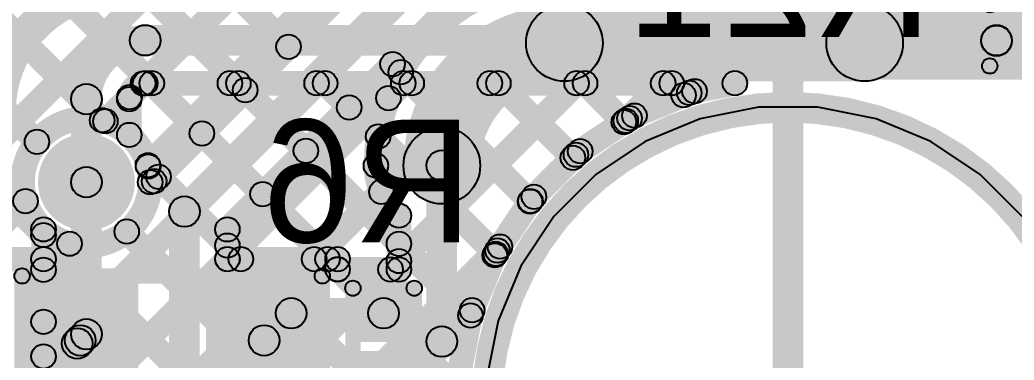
# Model space of a CAD drawing. Header units: millimetres. Extents: x -2.17 to 2.17, y -2.17 to 2.17.
# Drawn here: x -0.2507 to 0.0738, y 0.0169 to 0.1279 of the extents above; entities that cross this region are included whole.
import ezdxf

# ---------------------------------------------------------------- set-up
doc = ezdxf.new("R2010")
doc.units = ezdxf.units.MM
doc.header["$MEASUREMENT"] = 0
for name, color, linetype in [('BottomLayer', 5, 'Continuous'), ('BottomOverlay', 54, 'Continuous'), ('BottomPaste', 16, 'Continuous'), ('BottomSolder', 6, 'Continuous'), ('Mechanical1', 6, 'Continuous'), ('Mechanical2', 216, 'Continuous'), ('MultiLayer', 9, 'Continuous'), ('TopLayer', 1, 'Continuous'), ('ViaHoleLayer', 16, 'Continuous')]:
    doc.layers.add(name, color=color, linetype=linetype)

# ---------------------------------------------------------------- blocks, each defined once
blk = doc.blocks.new('S______B______B_56')
at = {"layer": 'BottomLayer'}
for points in [[(-0.015, 0.0175), (-0.015, -0.0175), (-0.045, -0.0175), (-0.045, 0.0175)], [(0.045, 0.0175), (0.045, -0.0175), (0.015, -0.0175), (0.015, 0.0175)]]:
    blk.add_hatch(color=5, dxfattribs=at).paths.add_polyline_path(points)
at = {"layer": 'BottomOverlay'}
h = blk.add_hatch(color=54, dxfattribs=at)
edge = h.paths.add_edge_path()
edge.add_arc((-0.049, 0.021), 0.0025, 0, 360)
h = blk.add_hatch(color=54, dxfattribs=at)
edge = h.paths.add_edge_path()
edge.add_arc((-0.049, 0.021), 0.0025, 0, 360)
for points in [[(0.049, 0.0235), (0.049, 0.0185), (-0.049, 0.0185), (-0.049, 0.0235)], [(-0.0515, 0.021), (-0.0465, 0.021), (-0.0465, -0.021), (-0.0515, -0.021)], [(0.0465, 0.021), (0.0515, 0.021), (0.0515, -0.021), (0.0465, -0.021)], [(0.049, -0.0185), (0.049, -0.0235), (-0.049, -0.0235), (-0.049, -0.0185)]]:
    blk.add_hatch(color=54, dxfattribs=at).paths.add_polyline_path(points)
h = blk.add_hatch(color=54, dxfattribs=at)
edge = h.paths.add_edge_path()
edge.add_arc((0.049, 0.021), 0.0025, 0, 360)
h = blk.add_hatch(color=54, dxfattribs=at)
edge = h.paths.add_edge_path()
edge.add_arc((0.049, 0.021), 0.0025, 0, 360)
h = blk.add_hatch(color=54, dxfattribs=at)
edge = h.paths.add_edge_path()
edge.add_arc((-0.049, -0.021), 0.0025, 0, 360)
h = blk.add_hatch(color=54, dxfattribs=at)
edge = h.paths.add_edge_path()
edge.add_arc((-0.049, -0.021), 0.0025, 0, 360)
h = blk.add_hatch(color=54, dxfattribs=at)
edge = h.paths.add_edge_path()
edge.add_arc((0.049, -0.021), 0.0025, 0, 360)
h = blk.add_hatch(color=54, dxfattribs=at)
edge = h.paths.add_edge_path()
edge.add_arc((0.049, -0.021), 0.0025, 0, 360)
at = {"layer": 'BottomPaste'}
for points in [[(-0.015, 0.0175), (-0.015, -0.0175), (-0.045, -0.0175), (-0.045, 0.0175)], [(0.045, 0.0175), (0.045, -0.0175), (0.015, -0.0175), (0.015, 0.0175)]]:
    blk.add_hatch(color=16, dxfattribs=at).paths.add_polyline_path(points)
at = {"layer": 'BottomSolder'}
for points in [[(-0.011, 0.0215), (-0.011, -0.0215), (-0.049, -0.0215), (-0.049, 0.0215)], [(0.049, 0.0215), (0.049, -0.0215), (0.011, -0.0215), (0.011, 0.0215)]]:
    blk.add_hatch(color=6, dxfattribs=at).paths.add_polyline_path(points)
at = {"layer": 'BottomOverlay'}
for centre in [(-0.049, 0.021), (-0.049, 0.021), (0.049, 0.021), (0.049, 0.021), (-0.049, -0.021), (-0.049, -0.021), (0.049, -0.021), (0.049, -0.021)]:
    blk.add_circle(centre, 0.0025, dxfattribs=at)
blk = doc.blocks.new('R___0201_B_76')
at = {"layer": 'BottomLayer'}
for points in [[(-0.01614, 0.00728), (-0.00551, 0.00728), (-0.00551, -0.00728), (-0.01614, -0.00728)], [(0.00551, 0.00728), (0.01614, 0.00728), (0.01614, -0.00728), (0.00551, -0.00728)]]:
    blk.add_hatch(color=5, dxfattribs=at).paths.add_polyline_path(points)
at = {"layer": 'BottomOverlay'}
h = blk.add_hatch(color=54, dxfattribs=at)
edge = h.paths.add_edge_path()
edge.add_arc((-0.019, 0.01), 0.0025, 0, 360)
h = blk.add_hatch(color=54, dxfattribs=at)
edge = h.paths.add_edge_path()
edge.add_arc((-0.019, 0.01), 0.0025, 0, 360)
for points in [[(-0.0215, 0.01), (-0.0165, 0.01), (-0.0165, -0.01), (-0.0215, -0.01)], [(0.019, 0.0125), (0.019, 0.0075), (-0.019, 0.0075), (-0.019, 0.0125)], [(0.0165, 0.01), (0.0215, 0.01), (0.0215, -0.01), (0.0165, -0.01)], [(0.019, -0.0075), (0.019, -0.0125), (-0.019, -0.0125), (-0.019, -0.0075)]]:
    blk.add_hatch(color=54, dxfattribs=at).paths.add_polyline_path(points)
h = blk.add_hatch(color=54, dxfattribs=at)
edge = h.paths.add_edge_path()
edge.add_arc((0.019, 0.01), 0.0025, 0, 360)
h = blk.add_hatch(color=54, dxfattribs=at)
edge = h.paths.add_edge_path()
edge.add_arc((0.019, 0.01), 0.0025, 0, 360)
h = blk.add_hatch(color=54, dxfattribs=at)
edge = h.paths.add_edge_path()
edge.add_arc((-0.019, -0.01), 0.0025, 0, 360)
h = blk.add_hatch(color=54, dxfattribs=at)
edge = h.paths.add_edge_path()
edge.add_arc((-0.019, -0.01), 0.0025, 0, 360)
h = blk.add_hatch(color=54, dxfattribs=at)
edge = h.paths.add_edge_path()
edge.add_arc((0.019, -0.01), 0.0025, 0, 360)
h = blk.add_hatch(color=54, dxfattribs=at)
edge = h.paths.add_edge_path()
edge.add_arc((0.019, -0.01), 0.0025, 0, 360)
at = {"layer": 'BottomPaste'}
for points in [[(-0.01614, 0.00728), (-0.00551, 0.00728), (-0.00551, -0.00728), (-0.01614, -0.00728)], [(0.00551, 0.00728), (0.01614, 0.00728), (0.01614, -0.00728), (0.00551, -0.00728)]]:
    blk.add_hatch(color=16, dxfattribs=at).paths.add_polyline_path(points)
at = {"layer": 'BottomSolder'}
for points in [[(-0.02014, 0.01128), (-0.00151, 0.01128), (-0.00151, -0.01128), (-0.02014, -0.01128)], [(0.00151, 0.01128), (0.02014, 0.01128), (0.02014, -0.01128), (0.00151, -0.01128)]]:
    blk.add_hatch(color=6, dxfattribs=at).paths.add_polyline_path(points)
at = {"layer": 'BottomOverlay'}
for centre in [(-0.019, 0.01), (-0.019, 0.01), (0.019, 0.01), (0.019, 0.01), (-0.019, -0.01), (-0.019, -0.01), (0.019, -0.01), (0.019, -0.01)]:
    blk.add_circle(centre, 0.0025, dxfattribs=at)
blk = doc.blocks.new('R___0201_B_89')
at = {"layer": 'BottomLayer'}
for points in [[(-0.01614, 0.00728), (-0.00551, 0.00728), (-0.00551, -0.00728), (-0.01614, -0.00728)], [(0.00551, 0.00728), (0.01614, 0.00728), (0.01614, -0.00728), (0.00551, -0.00728)]]:
    blk.add_hatch(color=5, dxfattribs=at).paths.add_polyline_path(points)
at = {"layer": 'BottomOverlay'}
h = blk.add_hatch(color=54, dxfattribs=at)
edge = h.paths.add_edge_path()
edge.add_arc((-0.019, 0.01), 0.0025, 0, 360)
h = blk.add_hatch(color=54, dxfattribs=at)
edge = h.paths.add_edge_path()
edge.add_arc((-0.019, 0.01), 0.0025, 0, 360)
for points in [[(-0.0215, 0.01), (-0.0165, 0.01), (-0.0165, -0.01), (-0.0215, -0.01)], [(-0.019, 0.0075), (-0.019, 0.0125), (0.019, 0.0125), (0.019, 0.0075)], [(0.0165, 0.01), (0.0215, 0.01), (0.0215, -0.01), (0.0165, -0.01)], [(-0.019, -0.0125), (-0.019, -0.0075), (0.019, -0.0075), (0.019, -0.0125)]]:
    blk.add_hatch(color=54, dxfattribs=at).paths.add_polyline_path(points)
h = blk.add_hatch(color=54, dxfattribs=at)
edge = h.paths.add_edge_path()
edge.add_arc((0.019, 0.01), 0.0025, 0, 360)
h = blk.add_hatch(color=54, dxfattribs=at)
edge = h.paths.add_edge_path()
edge.add_arc((0.019, 0.01), 0.0025, 0, 360)
h = blk.add_hatch(color=54, dxfattribs=at)
edge = h.paths.add_edge_path()
edge.add_arc((-0.019, -0.01), 0.0025, 0, 360)
h = blk.add_hatch(color=54, dxfattribs=at)
edge = h.paths.add_edge_path()
edge.add_arc((-0.019, -0.01), 0.0025, 0, 360)
h = blk.add_hatch(color=54, dxfattribs=at)
edge = h.paths.add_edge_path()
edge.add_arc((0.019, -0.01), 0.0025, 0, 360)
h = blk.add_hatch(color=54, dxfattribs=at)
edge = h.paths.add_edge_path()
edge.add_arc((0.019, -0.01), 0.0025, 0, 360)
at = {"layer": 'BottomPaste'}
for points in [[(-0.01614, 0.00728), (-0.00551, 0.00728), (-0.00551, -0.00728), (-0.01614, -0.00728)], [(0.00551, 0.00728), (0.01614, 0.00728), (0.01614, -0.00728), (0.00551, -0.00728)]]:
    blk.add_hatch(color=16, dxfattribs=at).paths.add_polyline_path(points)
at = {"layer": 'BottomSolder'}
for points in [[(-0.02014, 0.01128), (-0.00151, 0.01128), (-0.00151, -0.01128), (-0.02014, -0.01128)], [(0.00151, 0.01128), (0.02014, 0.01128), (0.02014, -0.01128), (0.00151, -0.01128)]]:
    blk.add_hatch(color=6, dxfattribs=at).paths.add_polyline_path(points)
at = {"layer": 'BottomOverlay'}
for centre in [(-0.019, 0.01), (-0.019, 0.01), (0.019, 0.01), (0.019, 0.01), (-0.019, -0.01), (-0.019, -0.01), (0.019, -0.01), (0.019, -0.01)]:
    blk.add_circle(centre, 0.0025, dxfattribs=at)

msp = doc.modelspace()

# ---------------------------------------------------------------- hatches: boundary and pattern name
at = {"layer": 'BottomLayer'}
for points in [[(0.009, 0.10839), (0.085, 0.10839), (0.085, 0.29539), (0.009, 0.29539)], [(-0.33134, 0.28184), (-0.32569, 0.2875), (-0.16019, 0.122), (-0.16584, 0.11634)], [(-0.3525, 0.27471), (-0.34684, 0.28037), (-0.17433, 0.10786), (-0.17999, 0.1022)], [(-0.37883, 0.27276), (-0.37317, 0.27842), (-0.18847, 0.09372), (-0.19413, 0.08806)], [(-0.37904, -0.01043), (-0.38469, -0.00477), (-0.10644, 0.27348), (-0.10079, 0.26782)], [(-0.21999, 0.09204), (-0.22565, 0.0977), (-0.05694, 0.26641), (-0.05128, 0.26075)], [(-0.32437, 0.01595), (-0.33002, 0.02161), (-0.09323, 0.2584), (-0.08758, 0.25274)], [(-0.37883, 0.24448), (-0.37317, 0.25013), (-0.22103, 0.098), (-0.22669, 0.09234)], [(-0.37883, 0.21619), (-0.37317, 0.22185), (-0.2423, 0.09098), (-0.24796, 0.08532)], [(-0.2061, 0.07766), (-0.21175, 0.08331), (-0.12563, 0.16944), (-0.11997, 0.16378)], [(-0.34803, 0.15711), (-0.34238, 0.16277), (-0.24017, 0.06056), (-0.24583, 0.05491)], [(-0.20407, 0.07246), (-0.20973, 0.07812), (-0.12283, 0.16502), (-0.11717, 0.15936)], [(-0.19346, 0.06185), (-0.20054, 0.06893), (-0.10954, 0.15993), (-0.10246, 0.15285)], [(-0.18017, 0.05676), (-0.18583, 0.06242), (-0.09893, 0.14932), (-0.09327, 0.14366)], [(-0.073, 0.10789), (-0.073, 0.13289), (0.025, 0.13289), (0.025, 0.10789)], [(-0.1319, 0.11069), (-0.12625, 0.11634), (-0.12359, 0.11369), (-0.12925, 0.10803)], [(-0.18012, 0.04706), (-0.18578, 0.05272), (-0.13325, 0.10525), (-0.12759, 0.0996)], [(-0.14605, 0.09655), (-0.14039, 0.1022), (-0.13093, 0.09274), (-0.13659, 0.08709)], [(-0.16019, 0.0824), (-0.15453, 0.08806), (-0.12417, 0.0577), (-0.12983, 0.05204)], [(-0.21166, 0.07731), (-0.206, 0.08297), (-0.20261, 0.07957), (-0.20827, 0.07392)], [(-0.108, 0.023), (-0.118, 0.023), (-0.118, 0.08039), (-0.108, 0.08039)], [(-0.224, 0.02539), (-0.234, 0.02539), (-0.234, 0.075), (-0.224, 0.075)], [(-0.15184, 0.04706), (-0.1575, 0.05272), (-0.13555, 0.07466), (-0.1299, 0.069)], [(-0.30428, 0.00776), (-0.30994, 0.01342), (-0.2517, 0.07165), (-0.24604, 0.06599)], [(-0.17433, 0.06826), (-0.16867, 0.07392), (-0.14747, 0.05272), (-0.15313, 0.04706)], [(-0.192, -0.027), (-0.202, -0.027), (-0.202, 0.06539), (-0.192, 0.06539)], [(-0.123, 0.04653), (-0.131, 0.04653), (-0.131, 0.06407), (-0.123, 0.06407)], [(-0.239, 0.04989), (-0.247, 0.04989), (-0.247, 0.0596), (-0.239, 0.0596)], [(-0.179, 0.04989), (-0.187, 0.04989), (-0.187, 0.05959), (-0.179, 0.05959)], [(-0.18583, 0.05148), (-0.18017, 0.05713), (-0.17576, 0.05272), (-0.18141, 0.04706)], [(-0.255, 0.04589), (-0.255, 0.05389), (-0.243, 0.05389), (-0.243, 0.04589)], [(-0.183, 0.04589), (-0.183, 0.05389), (-0.147, 0.05389), (-0.147, 0.04589)], [(-0.15313, 0.04706), (-0.14747, 0.05272), (-0.14417, 0.04942), (-0.14983, 0.04376)], [(-0.12691, 0.0437), (-0.13257, 0.04936), (-0.12983, 0.0521), (-0.12417, 0.04644)], [(-0.143, 0.04653), (-0.151, 0.04653), (-0.151, 0.04989), (-0.143, 0.04989)], [(-0.147, 0.04253), (-0.147, 0.05053), (-0.127, 0.05053), (-0.127, 0.04253)], [(-0.16217, 0.02722), (-0.16217, 0.03722), (-0.132, 0.03722), (-0.132, 0.02722)], [(-0.22846, 0.01885), (-0.23554, 0.02593), (-0.23454, 0.02693), (-0.22746, 0.01985)], [(-0.22746, 0.01985), (-0.23454, 0.02693), (-0.23254, 0.02893), (-0.22546, 0.02185)], [(-0.12846, 0.00046), (-0.13554, 0.00754), (-0.11654, 0.02654), (-0.10946, 0.01946)], [(-0.166, -0.05561), (-0.176, -0.05561), (-0.176, 0.02339), (-0.166, 0.02339)]]:
    msp.add_hatch(color=5, dxfattribs=at).paths.add_polyline_path(points)
h = msp.add_hatch(color=5, dxfattribs=at)
edge = h.paths.add_edge_path()
edge.add_arc((-0.073, 0.12039), 0.0125, 0, 360)
h = msp.add_hatch(color=5, dxfattribs=at)
edge = h.paths.add_edge_path()
edge.add_arc((-0.073, 0.12039), 0.0125, 0, 360)
h = msp.add_hatch(color=5, dxfattribs=at)
edge = h.paths.add_edge_path()
edge.add_arc((0.025, 0.12039), 0.0125, 0, 360)
h = msp.add_hatch(color=5, dxfattribs=at)
edge = h.paths.add_edge_path()
edge.add_arc((-0.16302, 0.11917), 0.004, 0, 360)
h = msp.add_hatch(color=5, dxfattribs=at)
edge = h.paths.add_edge_path()
edge.add_arc((-0.12907, 0.11352), 0.004, 0, 360)
h = msp.add_hatch(color=5, dxfattribs=at)
edge = h.paths.add_edge_path()
edge.add_arc((-0.12642, 0.11086), 0.004, 0, 360)
h = msp.add_hatch(color=5, dxfattribs=at)
edge = h.paths.add_edge_path()
edge.add_arc((-0.17716, 0.10503), 0.004, 0, 360)
h = msp.add_hatch(color=5, dxfattribs=at)
edge = h.paths.add_edge_path()
edge.add_arc((-0.13042, 0.10242), 0.004, 0, 360)
h = msp.add_hatch(color=5, dxfattribs=at)
edge = h.paths.add_edge_path()
edge.add_arc((-0.14322, 0.09937), 0.004, 0, 360)
h = msp.add_hatch(color=5, dxfattribs=at)
edge = h.paths.add_edge_path()
edge.add_arc((-0.22386, 0.09517), 0.004, 0, 360)
h = msp.add_hatch(color=5, dxfattribs=at)
edge = h.paths.add_edge_path()
edge.add_arc((-0.22282, 0.09487), 0.004, 0, 360)
h = msp.add_hatch(color=5, dxfattribs=at)
edge = h.paths.add_edge_path()
edge.add_arc((-0.1913, 0.09089), 0.004, 0, 360)
h = msp.add_hatch(color=5, dxfattribs=at)
edge = h.paths.add_edge_path()
edge.add_arc((-0.24513, 0.08815), 0.004, 0, 360)
h = msp.add_hatch(color=5, dxfattribs=at)
edge = h.paths.add_edge_path()
edge.add_arc((-0.13376, 0.08991), 0.004, 0, 360)
h = msp.add_hatch(color=5, dxfattribs=at)
edge = h.paths.add_edge_path()
edge.add_arc((-0.113, 0.08039), 0.0125, 0, 360)
h = msp.add_hatch(color=5, dxfattribs=at)
edge = h.paths.add_edge_path()
edge.add_arc((-0.15736, 0.08523), 0.004, 0, 360)
h = msp.add_hatch(color=5, dxfattribs=at)
edge = h.paths.add_edge_path()
edge.add_arc((-0.229, 0.075), 0.01181, 0, 360)
h = msp.add_hatch(color=5, dxfattribs=at)
edge = h.paths.add_edge_path()
edge.add_arc((-0.20892, 0.08049), 0.004, 0, 360)
h = msp.add_hatch(color=5, dxfattribs=at)
edge = h.paths.add_edge_path()
edge.add_arc((-0.1345, 0.08039), 0.004, 0, 360)
h = msp.add_hatch(color=5, dxfattribs=at)
edge = h.paths.add_edge_path()
edge.add_arc((-0.1345, 0.08039), 0.004, 0, 360)
h = msp.add_hatch(color=5, dxfattribs=at)
edge = h.paths.add_edge_path()
edge.add_arc((-0.113, 0.08039), 0.005, 0, 360)
h = msp.add_hatch(color=5, dxfattribs=at)
edge = h.paths.add_edge_path()
edge.add_arc((-0.20883, 0.08014), 0.004, 0, 360)
h = msp.add_hatch(color=5, dxfattribs=at)
edge = h.paths.add_edge_path()
edge.add_arc((-0.229, 0.075), 0.005, 0, 360)
h = msp.add_hatch(color=5, dxfattribs=at)
edge = h.paths.add_edge_path()
edge.add_arc((-0.20819, 0.075), 0.004, 0, 360)
h = msp.add_hatch(color=5, dxfattribs=at)
edge = h.paths.add_edge_path()
edge.add_arc((-0.2069, 0.07529), 0.004, 0, 360)
h = msp.add_hatch(color=5, dxfattribs=at)
edge = h.paths.add_edge_path()
edge.add_arc((-0.20544, 0.07675), 0.004, 0, 360)
h = msp.add_hatch(color=5, dxfattribs=at)
edge = h.paths.add_edge_path()
edge.add_arc((-0.1715, 0.07109), 0.004, 0, 360)
h = msp.add_hatch(color=5, dxfattribs=at)
edge = h.paths.add_edge_path()
edge.add_arc((-0.13272, 0.07183), 0.004, 0, 360)
h = msp.add_hatch(color=5, dxfattribs=at)
edge = h.paths.add_edge_path()
edge.add_arc((-0.24887, 0.06882), 0.004, 0, 360)
h = msp.add_hatch(color=5, dxfattribs=at)
edge = h.paths.add_edge_path()
edge.add_arc((-0.197, 0.06539), 0.005, 0, 360)
h = msp.add_hatch(color=5, dxfattribs=at)
edge = h.paths.add_edge_path()
edge.add_arc((-0.197, 0.06539), 0.005, 0, 360)
h = msp.add_hatch(color=5, dxfattribs=at)
edge = h.paths.add_edge_path()
edge.add_arc((-0.127, 0.06407), 0.004, 0, 360)
h = msp.add_hatch(color=5, dxfattribs=at)
edge = h.paths.add_edge_path()
edge.add_arc((-0.127, 0.06407), 0.004, 0, 360)
h = msp.add_hatch(color=5, dxfattribs=at)
edge = h.paths.add_edge_path()
edge.add_arc((-0.243, 0.0596), 0.004, 0, 360)
h = msp.add_hatch(color=5, dxfattribs=at)
edge = h.paths.add_edge_path()
edge.add_arc((-0.243, 0.0596), 0.004, 0, 360)
h = msp.add_hatch(color=5, dxfattribs=at)
edge = h.paths.add_edge_path()
edge.add_arc((-0.243, 0.05774), 0.004, 0, 360)
h = msp.add_hatch(color=5, dxfattribs=at)
edge = h.paths.add_edge_path()
edge.add_arc((-0.183, 0.05959), 0.004, 0, 360)
h = msp.add_hatch(color=5, dxfattribs=at)
edge = h.paths.add_edge_path()
edge.add_arc((-0.183, 0.05959), 0.004, 0, 360)
h = msp.add_hatch(color=5, dxfattribs=at)
edge = h.paths.add_edge_path()
edge.add_arc((-0.127, 0.05487), 0.004, 0, 360)
h = msp.add_hatch(color=5, dxfattribs=at)
edge = h.paths.add_edge_path()
edge.add_arc((-0.183, 0.0543), 0.004, 0, 360)
h = msp.add_hatch(color=5, dxfattribs=at)
edge = h.paths.add_edge_path()
edge.add_arc((-0.243, 0.04989), 0.004, 0, 360)
h = msp.add_hatch(color=5, dxfattribs=at)
edge = h.paths.add_edge_path()
edge.add_arc((-0.243, 0.04989), 0.004, 0, 360)
h = msp.add_hatch(color=5, dxfattribs=at)
edge = h.paths.add_edge_path()
edge.add_arc((-0.183, 0.04989), 0.004, 0, 360)
h = msp.add_hatch(color=5, dxfattribs=at)
edge = h.paths.add_edge_path()
edge.add_arc((-0.183, 0.04989), 0.004, 0, 360)
h = msp.add_hatch(color=5, dxfattribs=at)
edge = h.paths.add_edge_path()
edge.add_arc((-0.18295, 0.04989), 0.004, 0, 360)
h = msp.add_hatch(color=5, dxfattribs=at)
edge = h.paths.add_edge_path()
edge.add_arc((-0.17859, 0.04989), 0.004, 0, 360)
h = msp.add_hatch(color=5, dxfattribs=at)
edge = h.paths.add_edge_path()
edge.add_arc((-0.15467, 0.04989), 0.004, 0, 360)
h = msp.add_hatch(color=5, dxfattribs=at)
edge = h.paths.add_edge_path()
edge.add_arc((-0.1503, 0.04989), 0.004, 0, 360)
h = msp.add_hatch(color=5, dxfattribs=at)
edge = h.paths.add_edge_path()
edge.add_arc((-0.1503, 0.04989), 0.004, 0, 360)
h = msp.add_hatch(color=5, dxfattribs=at)
edge = h.paths.add_edge_path()
edge.add_arc((-0.147, 0.04989), 0.004, 0, 360)
h = msp.add_hatch(color=5, dxfattribs=at)
edge = h.paths.add_edge_path()
edge.add_arc((-0.147, 0.04989), 0.004, 0, 360)
h = msp.add_hatch(color=5, dxfattribs=at)
edge = h.paths.add_edge_path()
edge.add_arc((-0.127, 0.04927), 0.004, 0, 360)
h = msp.add_hatch(color=5, dxfattribs=at)
edge = h.paths.add_edge_path()
edge.add_arc((-0.147, 0.04659), 0.004, 0, 360)
h = msp.add_hatch(color=5, dxfattribs=at)
edge = h.paths.add_edge_path()
edge.add_arc((-0.147, 0.04653), 0.004, 0, 360)
h = msp.add_hatch(color=5, dxfattribs=at)
edge = h.paths.add_edge_path()
edge.add_arc((-0.147, 0.04653), 0.004, 0, 360)
h = msp.add_hatch(color=5, dxfattribs=at)
edge = h.paths.add_edge_path()
edge.add_arc((-0.12974, 0.04653), 0.004, 0, 360)
h = msp.add_hatch(color=5, dxfattribs=at)
edge = h.paths.add_edge_path()
edge.add_arc((-0.127, 0.04653), 0.004, 0, 360)
h = msp.add_hatch(color=5, dxfattribs=at)
edge = h.paths.add_edge_path()
edge.add_arc((-0.127, 0.04653), 0.004, 0, 360)
h = msp.add_hatch(color=5, dxfattribs=at)
edge = h.paths.add_edge_path()
edge.add_arc((-0.16217, 0.03222), 0.005, 0, 360)
h = msp.add_hatch(color=5, dxfattribs=at)
edge = h.paths.add_edge_path()
edge.add_arc((-0.16217, 0.03222), 0.005, 0, 360)
h = msp.add_hatch(color=5, dxfattribs=at)
edge = h.paths.add_edge_path()
edge.add_arc((-0.132, 0.03222), 0.005, 0, 360)
h = msp.add_hatch(color=5, dxfattribs=at)
edge = h.paths.add_edge_path()
edge.add_arc((-0.229, 0.02539), 0.005, 0, 360)
h = msp.add_hatch(color=5, dxfattribs=at)
edge = h.paths.add_edge_path()
edge.add_arc((-0.229, 0.02539), 0.005, 0, 360)
h = msp.add_hatch(color=5, dxfattribs=at)
edge = h.paths.add_edge_path()
edge.add_arc((-0.232, 0.02239), 0.005, 0, 360)
h = msp.add_hatch(color=5, dxfattribs=at)
edge = h.paths.add_edge_path()
edge.add_arc((-0.232, 0.02239), 0.005, 0, 360)
h = msp.add_hatch(color=5, dxfattribs=at)
edge = h.paths.add_edge_path()
edge.add_arc((-0.231, 0.02339), 0.005, 0, 360)
h = msp.add_hatch(color=5, dxfattribs=at)
edge = h.paths.add_edge_path()
edge.add_arc((-0.231, 0.02339), 0.005, 0, 360)
h = msp.add_hatch(color=5, dxfattribs=at)
edge = h.paths.add_edge_path()
edge.add_arc((-0.231, 0.02339), 0.005, 0, 360)
h = msp.add_hatch(color=5, dxfattribs=at)
edge = h.paths.add_edge_path()
edge.add_arc((-0.171, 0.02339), 0.005, 0, 360)
h = msp.add_hatch(color=5, dxfattribs=at)
edge = h.paths.add_edge_path()
edge.add_arc((-0.171, 0.02339), 0.005, 0, 360)
h = msp.add_hatch(color=5, dxfattribs=at)
edge = h.paths.add_edge_path()
edge.add_arc((-0.113, 0.023), 0.005, 0, 360)
h = msp.add_hatch(color=5, dxfattribs=at)
edge = h.paths.add_edge_path()
edge.add_arc((-0.113, 0.023), 0.005, 0, 360)
at = {"layer": 'BottomSolder'}
h = msp.add_hatch(color=6, dxfattribs=at)
edge = h.paths.add_edge_path()
edge.add_arc((-0.229, 0.075), 0.01581, 0, 360)
at = {"layer": 'Mechanical1'}
msp.add_hatch(color=6, dxfattribs=at).paths.add_polyline_path([(0.005, 0), (-0.005, 0), (-0.005, 2.16739), (0.005, 2.16739)])
at = {"layer": 'TopLayer'}
h = msp.add_hatch(color=1, dxfattribs=at)
edge = h.paths.add_edge_path()
edge.add_arc((-0.2098, 0.12126), 0.005, 0, 360)
h = msp.add_hatch(color=1, dxfattribs=at)
edge = h.paths.add_edge_path()
edge.add_arc((-0.2098, 0.12126), 0.005, 0, 360)
for points in [[(-0.2098, 0.11626), (-0.2098, 0.12626), (0.06805, 0.12626), (0.06805, 0.11626)], [(-0.2098, 0.10326), (-0.2098, 0.11126), (-0.01735, 0.11126), (-0.01735, 0.10326)], [(-0.02972, 0.10072), (-0.03128, 0.10857), (-0.01813, 0.11118), (-0.01657, 0.10334)], [(-0.24017, 0.0153), (-0.24583, 0.02095), (-0.1567, 0.11009), (-0.15104, 0.10443)], [(-0.24017, -0.06956), (-0.24583, -0.0639), (-0.07184, 0.11009), (-0.06619, 0.10443)], [(-0.24017, -0.04127), (-0.24583, -0.03561), (-0.10013, 0.11009), (-0.09447, 0.10443)], [(-0.24017, -0.01299), (-0.24583, -0.00733), (-0.12841, 0.11009), (-0.12275, 0.10443)], [(-0.21213, 0.09991), (-0.21778, 0.10557), (-0.21331, 0.11004), (-0.20765, 0.10439)], [(-0.2061, 0.07766), (-0.21175, 0.08331), (-0.18498, 0.11009), (-0.17932, 0.10443)], [(-0.2105, 0.10443), (-0.20484, 0.11009), (-0.10477, 0.01002), (-0.11043, 0.00436)], [(-0.18221, 0.10443), (-0.17656, 0.11009), (-0.10081, 0.03434), (-0.10647, 0.02868)], [(-0.15393, 0.10443), (-0.14827, 0.11009), (-0.09258, 0.0544), (-0.09824, 0.04874)], [(-0.12565, 0.10443), (-0.11999, 0.11009), (-0.08138, 0.07148), (-0.08704, 0.06582)], [(-0.09737, 0.10443), (-0.09171, 0.11009), (-0.0674, 0.08577), (-0.07305, 0.08012)], [(-0.06908, 0.10443), (-0.06342, 0.11009), (-0.05077, 0.09743), (-0.05642, 0.09177)], [(-0.05014, 0.09219), (-0.0558, 0.09784), (-0.04356, 0.11009), (-0.0379, 0.10443)], [(-0.0486, 0.09301), (-0.05166, 0.1004), (-0.03375, 0.10782), (-0.03069, 0.10042)], [(-0.0408, 0.10443), (-0.03514, 0.11009), (-0.03124, 0.10618), (-0.03689, 0.10053)], [(-0.224, 0.075), (-0.234, 0.075), (-0.234, 0.10206), (-0.224, 0.10206)], [(-0.211, 0.0904), (-0.219, 0.0904), (-0.219, 0.10206), (-0.211, 0.10206)], [(-0.06562, 0.08176), (-0.07006, 0.08841), (-0.05394, 0.09918), (-0.0495, 0.09253)], [(-0.08011, 0.0674), (-0.08577, 0.07306), (-0.07206, 0.08677), (-0.0664, 0.08111)], [(-0.21166, 0.07731), (-0.206, 0.08297), (-0.10192, -0.02112), (-0.10758, -0.02678)], [(-0.09153, 0.0505), (-0.09818, 0.05494), (-0.08741, 0.07106), (-0.08076, 0.06662)], [(-0.21868, 0.05604), (-0.21302, 0.0617), (0.10183, -0.25315), (0.09617, -0.25881)], [(-0.239, -0.1143), (-0.247, -0.1143), (-0.247, 0.0596), (-0.239, 0.0596)], [(-0.24583, 0.05491), (-0.24017, 0.06056), (-0.10994, -0.06967), (-0.11559, -0.07533)], [(-0.24017, 0.04358), (-0.24583, 0.04924), (-0.23731, 0.05775), (-0.23166, 0.0521)], [(-0.24017, -0.09784), (-0.24583, -0.09218), (-0.09684, 0.0568), (-0.09119, 0.05114)], [(-0.09943, 0.03169), (-0.10682, 0.03475), (-0.0994, 0.05266), (-0.09201, 0.0496)], [(-0.24583, 0.02662), (-0.24017, 0.03228), (-0.13822, -0.06967), (-0.14388, -0.07533)], [(-0.1035, 0.0117), (-0.11135, 0.01326), (-0.10757, 0.03228), (-0.09972, 0.03072)]]:
    msp.add_hatch(color=1, dxfattribs=at).paths.add_polyline_path(points)
h = msp.add_hatch(color=1, dxfattribs=at)
edge = h.paths.add_edge_path()
edge.add_arc((0.06805, 0.12126), 0.005, 0, 360)
h = msp.add_hatch(color=1, dxfattribs=at)
edge = h.paths.add_edge_path()
edge.add_arc((0.06805, 0.12112), 0.005, 0, 360)
h = msp.add_hatch(color=1, dxfattribs=at)
edge = h.paths.add_edge_path()
edge.add_arc((-0.21048, 0.10721), 0.004, 0, 360)
h = msp.add_hatch(color=1, dxfattribs=at)
edge = h.paths.add_edge_path()
edge.add_arc((-0.2098, 0.10726), 0.004, 0, 360)
h = msp.add_hatch(color=1, dxfattribs=at)
edge = h.paths.add_edge_path()
edge.add_arc((-0.2098, 0.10726), 0.004, 0, 360)
h = msp.add_hatch(color=1, dxfattribs=at)
edge = h.paths.add_edge_path()
edge.add_arc((-0.20767, 0.10726), 0.004, 0, 360)
h = msp.add_hatch(color=1, dxfattribs=at)
edge = h.paths.add_edge_path()
edge.add_arc((-0.18215, 0.10726), 0.004, 0, 360)
h = msp.add_hatch(color=1, dxfattribs=at)
edge = h.paths.add_edge_path()
edge.add_arc((-0.17939, 0.10726), 0.004, 0, 360)
h = msp.add_hatch(color=1, dxfattribs=at)
edge = h.paths.add_edge_path()
edge.add_arc((-0.15387, 0.10726), 0.004, 0, 360)
h = msp.add_hatch(color=1, dxfattribs=at)
edge = h.paths.add_edge_path()
edge.add_arc((-0.1511, 0.10726), 0.004, 0, 360)
h = msp.add_hatch(color=1, dxfattribs=at)
edge = h.paths.add_edge_path()
edge.add_arc((-0.12558, 0.10726), 0.004, 0, 360)
h = msp.add_hatch(color=1, dxfattribs=at)
edge = h.paths.add_edge_path()
edge.add_arc((-0.12282, 0.10726), 0.004, 0, 360)
h = msp.add_hatch(color=1, dxfattribs=at)
edge = h.paths.add_edge_path()
edge.add_arc((-0.0973, 0.10726), 0.004, 0, 360)
h = msp.add_hatch(color=1, dxfattribs=at)
edge = h.paths.add_edge_path()
edge.add_arc((-0.09454, 0.10726), 0.004, 0, 360)
h = msp.add_hatch(color=1, dxfattribs=at)
edge = h.paths.add_edge_path()
edge.add_arc((-0.06901, 0.10726), 0.004, 0, 360)
h = msp.add_hatch(color=1, dxfattribs=at)
edge = h.paths.add_edge_path()
edge.add_arc((-0.06625, 0.10726), 0.004, 0, 360)
h = msp.add_hatch(color=1, dxfattribs=at)
edge = h.paths.add_edge_path()
edge.add_arc((-0.04073, 0.10726), 0.004, 0, 360)
h = msp.add_hatch(color=1, dxfattribs=at)
edge = h.paths.add_edge_path()
edge.add_arc((-0.03797, 0.10726), 0.004, 0, 360)
h = msp.add_hatch(color=1, dxfattribs=at)
edge = h.paths.add_edge_path()
edge.add_arc((-0.01735, 0.10726), 0.004, 0, 360)
h = msp.add_hatch(color=1, dxfattribs=at)
edge = h.paths.add_edge_path()
edge.add_arc((-0.01735, 0.10726), 0.004, 0, 360)
h = msp.add_hatch(color=1, dxfattribs=at)
edge = h.paths.add_edge_path()
edge.add_arc((-0.03407, 0.10336), 0.004, 0, 360)
h = msp.add_hatch(color=1, dxfattribs=at)
edge = h.paths.add_edge_path()
edge.add_arc((-0.03222, 0.10412), 0.004, 0, 360)
h = msp.add_hatch(color=1, dxfattribs=at)
edge = h.paths.add_edge_path()
edge.add_arc((-0.0305, 0.10464), 0.004, 0, 360)
h = msp.add_hatch(color=1, dxfattribs=at)
edge = h.paths.add_edge_path()
edge.add_arc((-0.229, 0.10206), 0.005, 0, 360)
h = msp.add_hatch(color=1, dxfattribs=at)
edge = h.paths.add_edge_path()
edge.add_arc((-0.229, 0.10206), 0.005, 0, 360)
h = msp.add_hatch(color=1, dxfattribs=at)
edge = h.paths.add_edge_path()
edge.add_arc((-0.215, 0.10206), 0.004, 0, 360)
h = msp.add_hatch(color=1, dxfattribs=at)
edge = h.paths.add_edge_path()
edge.add_arc((-0.215, 0.10206), 0.004, 0, 360)
h = msp.add_hatch(color=1, dxfattribs=at)
edge = h.paths.add_edge_path()
edge.add_arc((-0.21495, 0.10274), 0.004, 0, 360)
h = msp.add_hatch(color=1, dxfattribs=at)
edge = h.paths.add_edge_path()
edge.add_arc((-0.05013, 0.0967), 0.004, 0, 360)
h = msp.add_hatch(color=1, dxfattribs=at)
edge = h.paths.add_edge_path()
edge.add_arc((-0.05359, 0.0946), 0.004, 0, 360)
h = msp.add_hatch(color=1, dxfattribs=at)
edge = h.paths.add_edge_path()
edge.add_arc((-0.05297, 0.09502), 0.004, 0, 360)
h = msp.add_hatch(color=1, dxfattribs=at)
edge = h.paths.add_edge_path()
edge.add_arc((-0.05172, 0.09585), 0.004, 0, 360)
h = msp.add_hatch(color=1, dxfattribs=at)
edge = h.paths.add_edge_path()
edge.add_arc((-0.215, 0.0904), 0.004, 0, 360)
h = msp.add_hatch(color=1, dxfattribs=at)
edge = h.paths.add_edge_path()
edge.add_arc((-0.215, 0.0904), 0.004, 0, 360)
h = msp.add_hatch(color=1, dxfattribs=at)
edge = h.paths.add_edge_path()
edge.add_arc((-0.06923, 0.08394), 0.004, 0, 360)
h = msp.add_hatch(color=1, dxfattribs=at)
edge = h.paths.add_edge_path()
edge.add_arc((-0.06784, 0.08508), 0.004, 0, 360)
h = msp.add_hatch(color=1, dxfattribs=at)
edge = h.paths.add_edge_path()
edge.add_arc((-0.229, 0.075), 0.01181, 0, 360)
h = msp.add_hatch(color=1, dxfattribs=at)
edge = h.paths.add_edge_path()
edge.add_arc((-0.20892, 0.08049), 0.004, 0, 360)
h = msp.add_hatch(color=1, dxfattribs=at)
edge = h.paths.add_edge_path()
edge.add_arc((-0.07022, 0.08295), 0.004, 0, 360)
h = msp.add_hatch(color=1, dxfattribs=at)
edge = h.paths.add_edge_path()
edge.add_arc((-0.20883, 0.08014), 0.004, 0, 360)
h = msp.add_hatch(color=1, dxfattribs=at)
edge = h.paths.add_edge_path()
edge.add_arc((-0.229, 0.075), 0.005, 0, 360)
h = msp.add_hatch(color=1, dxfattribs=at)
edge = h.paths.add_edge_path()
edge.add_arc((-0.20819, 0.075), 0.004, 0, 360)
h = msp.add_hatch(color=1, dxfattribs=at)
edge = h.paths.add_edge_path()
edge.add_arc((-0.20819, 0.075), 0.004, 0, 360)
h = msp.add_hatch(color=1, dxfattribs=at)
edge = h.paths.add_edge_path()
edge.add_arc((-0.08421, 0.06865), 0.004, 0, 360)
h = msp.add_hatch(color=1, dxfattribs=at)
edge = h.paths.add_edge_path()
edge.add_arc((-0.08408, 0.06884), 0.004, 0, 360)
h = msp.add_hatch(color=1, dxfattribs=at)
edge = h.paths.add_edge_path()
edge.add_arc((-0.08294, 0.07023), 0.004, 0, 360)
h = msp.add_hatch(color=1, dxfattribs=at)
edge = h.paths.add_edge_path()
edge.add_arc((-0.243, 0.0596), 0.004, 0, 360)
h = msp.add_hatch(color=1, dxfattribs=at)
edge = h.paths.add_edge_path()
edge.add_arc((-0.243, 0.0596), 0.004, 0, 360)
h = msp.add_hatch(color=1, dxfattribs=at)
edge = h.paths.add_edge_path()
edge.add_arc((-0.243, 0.05774), 0.004, 0, 360)
h = msp.add_hatch(color=1, dxfattribs=at)
edge = h.paths.add_edge_path()
edge.add_arc((-0.21585, 0.05887), 0.004, 0, 360)
h = msp.add_hatch(color=1, dxfattribs=at)
edge = h.paths.add_edge_path()
edge.add_arc((-0.23449, 0.05492), 0.004, 0, 360)
h = msp.add_hatch(color=1, dxfattribs=at)
edge = h.paths.add_edge_path()
edge.add_arc((-0.09541, 0.05157), 0.004, 0, 360)
h = msp.add_hatch(color=1, dxfattribs=at)
edge = h.paths.add_edge_path()
edge.add_arc((-0.09485, 0.05272), 0.004, 0, 360)
h = msp.add_hatch(color=1, dxfattribs=at)
edge = h.paths.add_edge_path()
edge.add_arc((-0.09402, 0.05397), 0.004, 0, 360)
h = msp.add_hatch(color=1, dxfattribs=at)
edge = h.paths.add_edge_path()
edge.add_arc((-0.0957, 0.05113), 0.004, 0, 360)
h = msp.add_hatch(color=1, dxfattribs=at)
edge = h.paths.add_edge_path()
edge.add_arc((-0.243, 0.04641), 0.004, 0, 360)
h = msp.add_hatch(color=1, dxfattribs=at)
edge = h.paths.add_edge_path()
edge.add_arc((-0.10312, 0.03322), 0.004, 0, 360)
h = msp.add_hatch(color=1, dxfattribs=at)
edge = h.paths.add_edge_path()
edge.add_arc((-0.243, 0.02945), 0.004, 0, 360)
h = msp.add_hatch(color=1, dxfattribs=at)
edge = h.paths.add_edge_path()
edge.add_arc((-0.10364, 0.03151), 0.004, 0, 360)
h = msp.add_hatch(color=1, dxfattribs=at)
edge = h.paths.add_edge_path()
edge.add_arc((-0.10364, 0.0315), 0.004, 0, 360)
h = msp.add_hatch(color=1, dxfattribs=at)
edge = h.paths.add_edge_path()
edge.add_arc((-0.243, 0.01813), 0.004, 0, 360)
at = {"layer": 'ViaHoleLayer'}
h = msp.add_hatch(color=16, dxfattribs=at)
edge = h.paths.add_edge_path()
edge.add_arc((-0.229, 0.075), 0.00591, 0, 360)

# ---------------------------------------------------------------- linework, layer by layer
at = {"layer": 'BottomLayer'}
for points, const_width in [([(-0.1345, 0.08039, -0.414214), (-0.073, 0.14189)], 0.008), ([(-0.113, 0.08039, -0.414214), (-0.073, 0.12039)], 0.025), ([(-0.243, 0.0596, -1.535792), (-0.20819, 0.075)], 0.008), ([(-0.127, 0.06407, -0.218815), (-0.1345, 0.08039)], 0.008), ([(-0.171, 0.02339, -0.414214), (-0.16217, 0.03222)], 0.01), ([(-0.232, 0.02239, -0.414214), (-0.231, 0.02339)], 0.01)]:
    msp.add_lwpolyline(points, format="xyb", dxfattribs=dict(at, const_width=const_width))
for centre, radius in [((-0.073, 0.12039), 0.0125), ((-0.073, 0.12039), 0.0125), ((0.025, 0.12039), 0.0125), ((-0.16302, 0.11917), 0.004), ((-0.12907, 0.11352), 0.004), ((-0.12642, 0.11086), 0.004), ((-0.17716, 0.10503), 0.004), ((-0.13042, 0.10242), 0.004), ((-0.14322, 0.09937), 0.004), ((-0.22386, 0.09517), 0.004), ((-0.22282, 0.09487), 0.004), ((-0.1913, 0.09089), 0.004), ((-0.24513, 0.08815), 0.004), ((-0.13376, 0.08991), 0.004), ((-0.113, 0.08039), 0.0125), ((-0.15736, 0.08523), 0.004), ((-0.20892, 0.08049), 0.004), ((-0.1345, 0.08039), 0.004), ((-0.1345, 0.08039), 0.004), ((-0.113, 0.08039), 0.005), ((-0.20883, 0.08014), 0.004), ((-0.229, 0.075), 0.005), ((-0.20819, 0.075), 0.004), ((-0.2069, 0.07529), 0.004), ((-0.20544, 0.07675), 0.004), ((-0.1715, 0.07109), 0.004), ((-0.13272, 0.07183), 0.004), ((-0.24887, 0.06882), 0.004), ((-0.197, 0.06539), 0.005), ((-0.197, 0.06539), 0.005), ((-0.127, 0.06407), 0.004), ((-0.127, 0.06407), 0.004), ((-0.243, 0.0596), 0.004), ((-0.243, 0.0596), 0.004), ((-0.243, 0.05774), 0.004), ((-0.183, 0.05959), 0.004), ((-0.183, 0.05959), 0.004), ((-0.127, 0.05487), 0.004), ((-0.183, 0.0543), 0.004), ((-0.243, 0.04989), 0.004), ((-0.243, 0.04989), 0.004), ((-0.183, 0.04989), 0.004), ((-0.183, 0.04989), 0.004), ((-0.18295, 0.04989), 0.004), ((-0.17859, 0.04989), 0.004), ((-0.15467, 0.04989), 0.004), ((-0.1503, 0.04989), 0.004), ((-0.1503, 0.04989), 0.004), ((-0.147, 0.04989), 0.004), ((-0.147, 0.04989), 0.004), ((-0.127, 0.04927), 0.004), ((-0.147, 0.04659), 0.004), ((-0.147, 0.04653), 0.004), ((-0.147, 0.04653), 0.004), ((-0.12974, 0.04653), 0.004), ((-0.127, 0.04653), 0.004), ((-0.127, 0.04653), 0.004), ((-0.16217, 0.03222), 0.005), ((-0.16217, 0.03222), 0.005), ((-0.132, 0.03222), 0.005), ((-0.229, 0.02539), 0.005), ((-0.229, 0.02539), 0.005), ((-0.232, 0.02239), 0.005), ((-0.232, 0.02239), 0.005), ((-0.231, 0.02339), 0.005), ((-0.231, 0.02339), 0.005), ((-0.231, 0.02339), 0.005), ((-0.171, 0.02339), 0.005), ((-0.171, 0.02339), 0.005), ((-0.113, 0.023), 0.005), ((-0.113, 0.023), 0.005)]:
    msp.add_circle(centre, radius, dxfattribs=at)
at = {"layer": 'Mechanical2', "const_width": 0.01}
for points in [[(2.16535, 0.001, 1), (-2.16535, 0.001, 1)], [(2.08135, -0.01, 1), (-2.04935, -0.01, 1)], [(1.84055, 0.001, 1), (-1.84055, 0.001, 1)], [(1.6437, 0.001, 1), (-1.6437, 0.001, 1)], [(1.50394, 0, 1), (-1.50394, 0, 1)], [(1.30709, 0.001, 1), (-1.30709, 0.001, 1)], [(1.17323, 0.001, 1), (-1.17323, 0.001, 1)], [(0.97638, 0.001, 1), (-0.97638, 0.001, 1)], [(0.84252, 0.001, 1), (-0.84252, 0.001, 1)], [(0.64567, 0.001, 1), (-0.64567, 0.001, 1)], [(0.51081, -0.01261, 1), (-0.51281, -0.01261, 1)], [(0.31496, 0.001, 1), (-0.31496, 0.001, 1)], [(0.09843, 0.001, 1), (-0.09843, 0.001, 1)]]:
    msp.add_lwpolyline(points, format="xyb", close=True, dxfattribs=at)
at = {"layer": 'MultiLayer'}
for p, q in [((-0.00969, 0.09943), (-0.02871, 0.09564)), ((0, 0.09943), (-0.00969, 0.09943)), ((0.00969, 0.09943), (0, 0.09943)), ((0.02871, 0.09564), (0.00969, 0.09943)), ((-0.02871, 0.09564), (-0.04662, 0.08822)), ((0.04662, 0.08822), (0.02871, 0.09564)), ((-0.04662, 0.08822), (-0.06274, 0.07745)), ((0.06274, 0.07745), (0.04662, 0.08822)), ((-0.06274, 0.07745), (-0.07645, 0.06374)), ((0.07645, 0.06374), (0.06274, 0.07745)), ((-0.07645, 0.06374), (-0.08722, 0.04762)), ((-0.08722, 0.04762), (-0.09464, 0.02971)), ((-0.09464, 0.02971), (-0.09843, 0.01069))]:
    msp.add_line(p, q, dxfattribs=at)
at = {"layer": 'TopLayer'}
for points, const_width in [([(-0.20354, 0.24071, -0.375071), (-0.30863, 0.12032)], 0.008), ([(-0.271, 0.09839, -0.414214), (-0.218, 0.15139)], 0.008), ([(-0.257, 0.09839, -0.414214), (-0.218, 0.13739)], 0.01), ([(-0.229, 0.10206, -0.414214), (-0.2098, 0.12126)], 0.01), ([(0.06805, 0.12112, -0.217606), (0.10377, 0.1048)], 0.01), ([(-0.215, 0.10206, -0.414214), (-0.2098, 0.10726)], 0.008), ([(-0.215, 0.0904, -0.211292), (-0.20819, 0.075)], 0.008), ([(-0.20819, 0.075, -0.65113), (-0.243, 0.0596)], 0.008)]:
    msp.add_lwpolyline(points, format="xyb", dxfattribs=dict(at, const_width=const_width))
for centre, radius in [((-0.2098, 0.12126), 0.005), ((-0.2098, 0.12126), 0.005), ((0.06805, 0.12126), 0.005), ((0.06805, 0.12112), 0.005), ((-0.21048, 0.10721), 0.004), ((-0.2098, 0.10726), 0.004), ((-0.2098, 0.10726), 0.004), ((-0.20767, 0.10726), 0.004), ((-0.18215, 0.10726), 0.004), ((-0.17939, 0.10726), 0.004), ((-0.15387, 0.10726), 0.004), ((-0.1511, 0.10726), 0.004), ((-0.12558, 0.10726), 0.004), ((-0.12282, 0.10726), 0.004), ((-0.0973, 0.10726), 0.004), ((-0.09454, 0.10726), 0.004), ((-0.06901, 0.10726), 0.004), ((-0.06625, 0.10726), 0.004), ((-0.04073, 0.10726), 0.004), ((-0.03797, 0.10726), 0.004), ((-0.01735, 0.10726), 0.004), ((-0.01735, 0.10726), 0.004), ((-0.03407, 0.10336), 0.004), ((-0.03222, 0.10412), 0.004), ((-0.0305, 0.10464), 0.004), ((-0.229, 0.10206), 0.005), ((-0.229, 0.10206), 0.005), ((-0.215, 0.10206), 0.004), ((-0.215, 0.10206), 0.004), ((-0.21495, 0.10274), 0.004), ((-0.05013, 0.0967), 0.004), ((-0.05359, 0.0946), 0.004), ((-0.05297, 0.09502), 0.004), ((-0.05172, 0.09585), 0.004), ((-0.215, 0.0904), 0.004), ((-0.215, 0.0904), 0.004), ((-0.06923, 0.08394), 0.004), ((-0.06784, 0.08508), 0.004), ((-0.20892, 0.08049), 0.004), ((-0.07022, 0.08295), 0.004), ((-0.20883, 0.08014), 0.004), ((-0.229, 0.075), 0.005), ((-0.20819, 0.075), 0.004), ((-0.20819, 0.075), 0.004), ((-0.08421, 0.06865), 0.004), ((-0.08408, 0.06884), 0.004), ((-0.08294, 0.07023), 0.004), ((-0.243, 0.0596), 0.004), ((-0.243, 0.0596), 0.004), ((-0.243, 0.05774), 0.004), ((-0.21585, 0.05887), 0.004), ((-0.23449, 0.05492), 0.004), ((-0.09541, 0.05157), 0.004), ((-0.09485, 0.05272), 0.004), ((-0.09402, 0.05397), 0.004), ((-0.0957, 0.05113), 0.004), ((-0.243, 0.04641), 0.004), ((-0.10312, 0.03322), 0.004), ((-0.243, 0.02945), 0.004), ((-0.10364, 0.03151), 0.004), ((-0.10364, 0.0315), 0.004), ((-0.243, 0.01813), 0.004)]:
    msp.add_circle(centre, radius, dxfattribs=at)

# ---------------------------------------------------------------- block references
for name, p, rotation in [('R___0201_B_76', (0.08482, 0.12289), 180), ('S______B______B_56', (-0.201, 0.02339), 180), ('R___0201_B_89', (-0.132, 0.02139), 90)]:
    msp.add_blockref(name, p, dxfattribs=dict(rotation=rotation))

# ---------------------------------------------------------------- texts
at = {"layer": 'BottomOverlay', "text_generation_flag": 2}
for s, p in [('R21', (0.047, 0.12239)), ('R6', (-0.103, 0.05539))]:
    msp.add_text(s, height=0.04, dxfattribs=at).set_placement(p)

doc.saveas('drawing.dxf')
